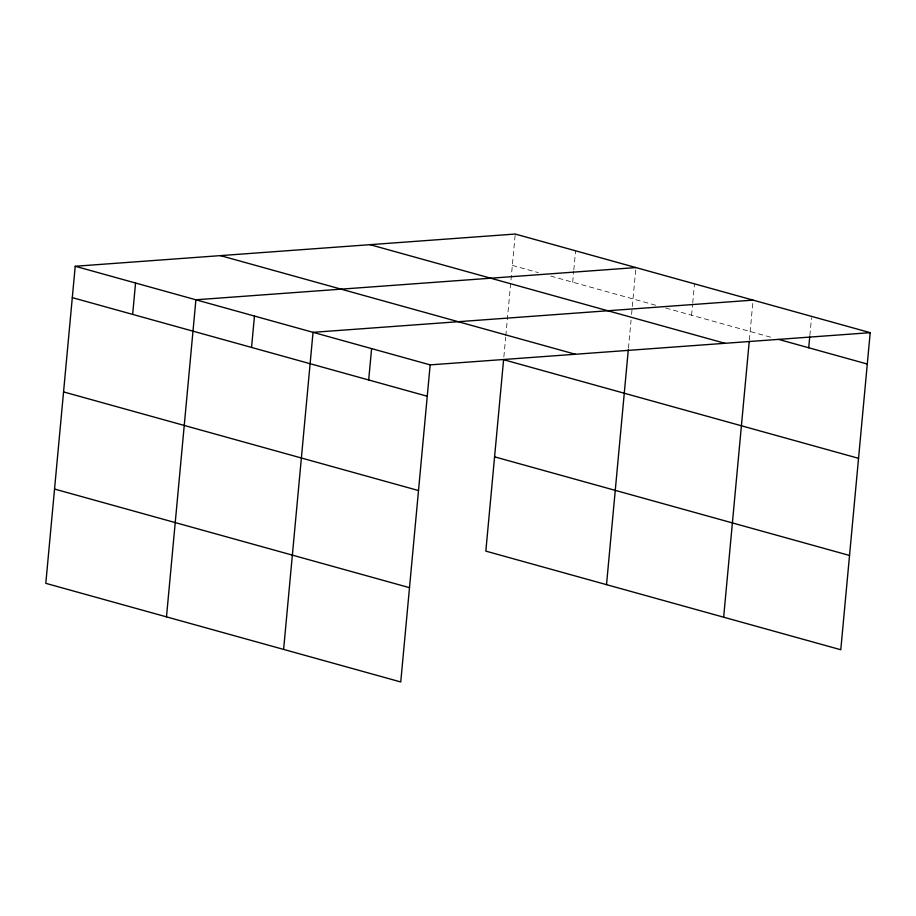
<?xml version="1.0" encoding="UTF-8"?>
<svg xmlns="http://www.w3.org/2000/svg" width="916" height="916" viewBox="0 0 916 916"><rect width="100%" height="100%" fill="white"/><g stroke="black" fill="none" stroke-linecap="round" stroke-linejoin="round"><path stroke-width="0.69" stroke-dasharray="4.58 3.44" d="M503.857 356.885L505.689 337.18M505.815 335.771L515.25 234.038M572.683 282.185L573.691 271.273M573.817 269.911L575.591 250.812M628.456 348.206L631.067 320.062M631.582 314.428L635.933 267.575M691.591 315.219L692.599 304.307M692.725 302.944L694.5 283.846M749.368 339.939L753.067 300.127M809.858 335.496L811.507 317.76M512.342 265.411L538.402 272.659M550.745 276.082L657.539 305.761M665.714 308.028L773.31 337.935"/><path stroke-width="1.37" d="M75.215 266.258L45.8 583.332L400.75 681.962L430.165 364.877L75.215 266.258L515.25 234.038L870.2 332.668L840.785 649.742L485.835 551.123L503.594 359.702L858.544 458.321M132.648 314.394L135.557 283.021M166.483 616.869L195.898 299.784L635.933 267.575M251.556 347.439L254.465 316.066M283.616 649.41L313.032 332.336L753.067 300.127M368.69 379.98L371.598 348.607M606.518 584.648L628.319 349.603M723.651 617.201L749.242 341.347M808.725 347.771L809.733 336.859M430.165 364.877L870.2 332.668M778.76 339.447L867.292 364.041M370.041 244.675L724.991 343.305M220.424 255.621L575.374 354.252M72.307 297.631L427.257 396.25M494.583 456.832L849.533 555.462M63.559 391.911L418.509 490.541M54.548 489.052L409.498 587.671"/></g></svg>
